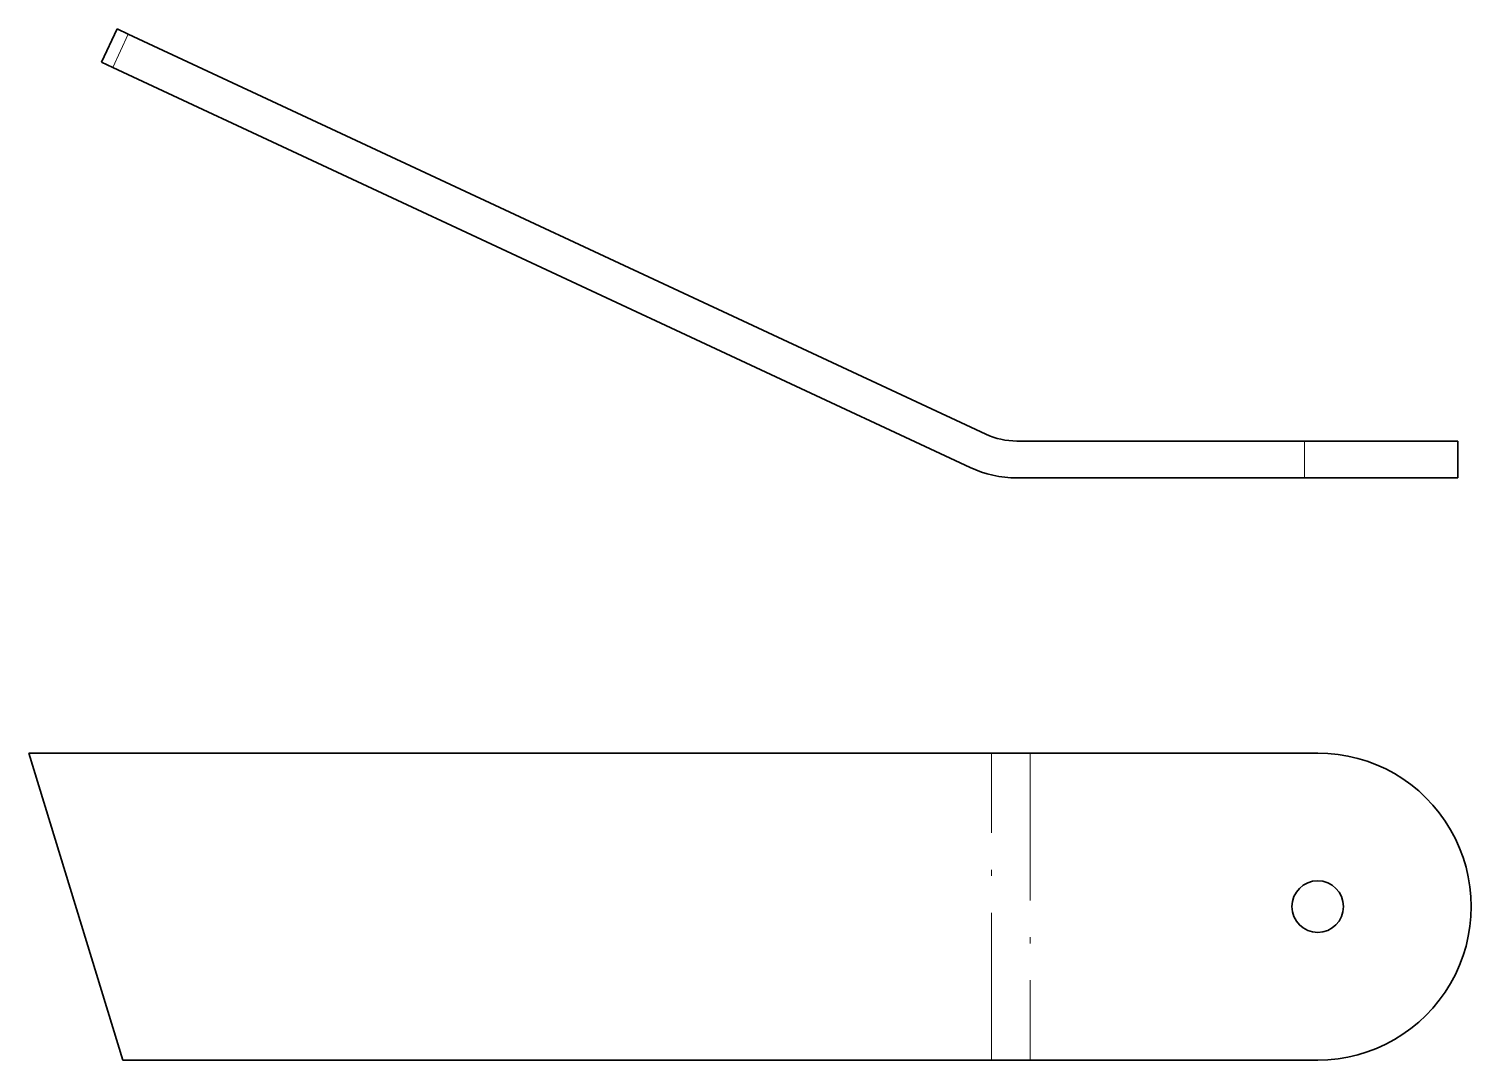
# Model space of a CAD drawing. Extents: x -215 to 297, y 0 to 210.
# Drawn here: x -214.6 to -97.1, y 108.5 to 192.4 of the extents above; entities that cross this region are included whole.
import ezdxf

# ---------------------------------------------------------------- set-up
doc = ezdxf.new("R2010")
doc.units = 0
doc.linetypes.add('DASHDOT', pattern=[18.5, 12, -3, 0.5, -3])

msp = doc.modelspace()

# ---------------------------------------------------------------- linework, layer by layer
at = {"color": 7, "lineweight": 35, "ltscale": 0.075}
for p, q in [((-208.709686, 189.695755), (-207.441833, 192.414688)), ((-98.215057, 155.855576), (-98.215057, 158.855576))]:
    msp.add_line(p, q, dxfattribs=at)
at = {"color": 7, "lineweight": 13, "ltscale": 0.075}
for p, q in [((-207.803375, 189.273132), (-206.535522, 191.992065)), ((-110.715057, 155.855576), (-110.715057, 158.855576))]:
    msp.add_line(p, q, dxfattribs=at)
at = {"color": 7, "lineweight": 35, "ltscale": 0.025}
for p, q in [((-206.535522, 191.992065), (-207.441833, 192.414688)), ((-207.803375, 189.273132), (-208.709686, 189.695755))]:
    msp.add_line(p, q, dxfattribs=at)
at = {"color": 7, "lineweight": 35}
for p, q in [((-136.679642, 159.417725), (-206.535522, 191.992065)), ((-137.947495, 156.698807), (-207.803375, 189.273132)), ((-134.143921, 158.855576), (-110.715057, 158.855576)), ((-134.143921, 155.855576), (-110.715057, 155.855576)), ((-214.635651, 133.455048), (-206.992401, 108.455048)), ((-214.635651, 133.455048), (-136.206787, 133.455048)), ((-133.064545, 133.455048), (-109.635651, 133.455048)), ((-136.206787, 108.455048), (-206.992401, 108.455048)), ((-109.635651, 108.455048), (-133.064545, 108.455048))]:
    msp.add_line(p, q, dxfattribs=at)
at = {"color": 7, "lineweight": 35, "ltscale": 0.3125}
for p, q in [((-98.215057, 158.855576), (-110.715057, 158.855576)), ((-98.215057, 155.855576), (-110.715057, 155.855576))]:
    msp.add_line(p, q, dxfattribs=at)
at = {"color": 7, "lineweight": 35, "ltscale": 0.078556}
for p, q in [((-136.206787, 133.455048), (-133.064545, 133.455048)), ((-133.064545, 108.455048), (-136.206787, 108.455048))]:
    msp.add_line(p, q, dxfattribs=at)
at = {"color": 7, "linetype": 'DASHDOT', "lineweight": 13}
for p, q in [((-136.206787, 108.455048), (-136.206787, 133.455048)), ((-133.064545, 133.455048), (-133.064545, 108.455048))]:
    msp.add_line(p, q, dxfattribs=at)
at = {"color": 7, "lineweight": 35}
msp.add_circle((-109.635651, 120.955048), 2.1, dxfattribs=at)
for centre, radius, start, end in [((-134.143921, 164.855576), 6, 244.999996, 269.999997), ((-134.143921, 164.855576), 9, 244.999996, 269.999997), ((-109.635651, 120.955048), 12.5, 269.999997, 90.000003)]:
    msp.add_arc(centre, radius, start, end, dxfattribs=at)

doc.saveas('drawing.dxf')
